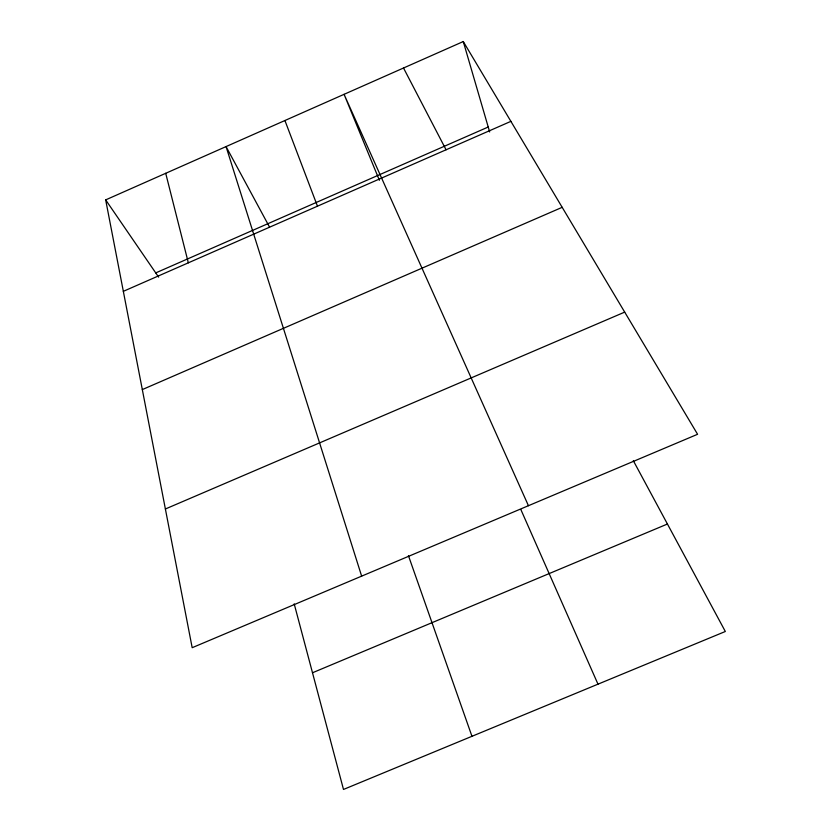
<?xml version="1.0" encoding="UTF-8"?>
<svg xmlns="http://www.w3.org/2000/svg" width="831" height="831" viewBox="0 0 831 831"><rect width="100%" height="100%" fill="white"/><g stroke="black" fill="none" stroke-linecap="round" stroke-linejoin="round"><path stroke-width="1.25" d="M105.672 199.887L463.272 41.55L697.583 434.281L192.179 647.702L105.672 199.887L158.628 277.118M155.74 272.9L488.223 127.018M123.331 291.338L510.888 121.357M142.319 389.583L562.182 207.324M165.379 508.988L624.694 312.113M312.498 672.767L667.438 524.018M269.545 227.102L226.053 146.588L361.641 576.143M633.305 460.665L725.328 631.487L343.494 789.45L294.195 603.867M403.523 68.007L446.07 149.788M528.443 505.705L344.076 94.329L379.403 180.296M520.85 509.538L597.988 684.173M284.919 120.516L317.473 206.192M408.426 555.638L471.966 736.308M463.272 41.55L489.667 131.942M165.712 173.305L188.336 262.825"/></g></svg>
